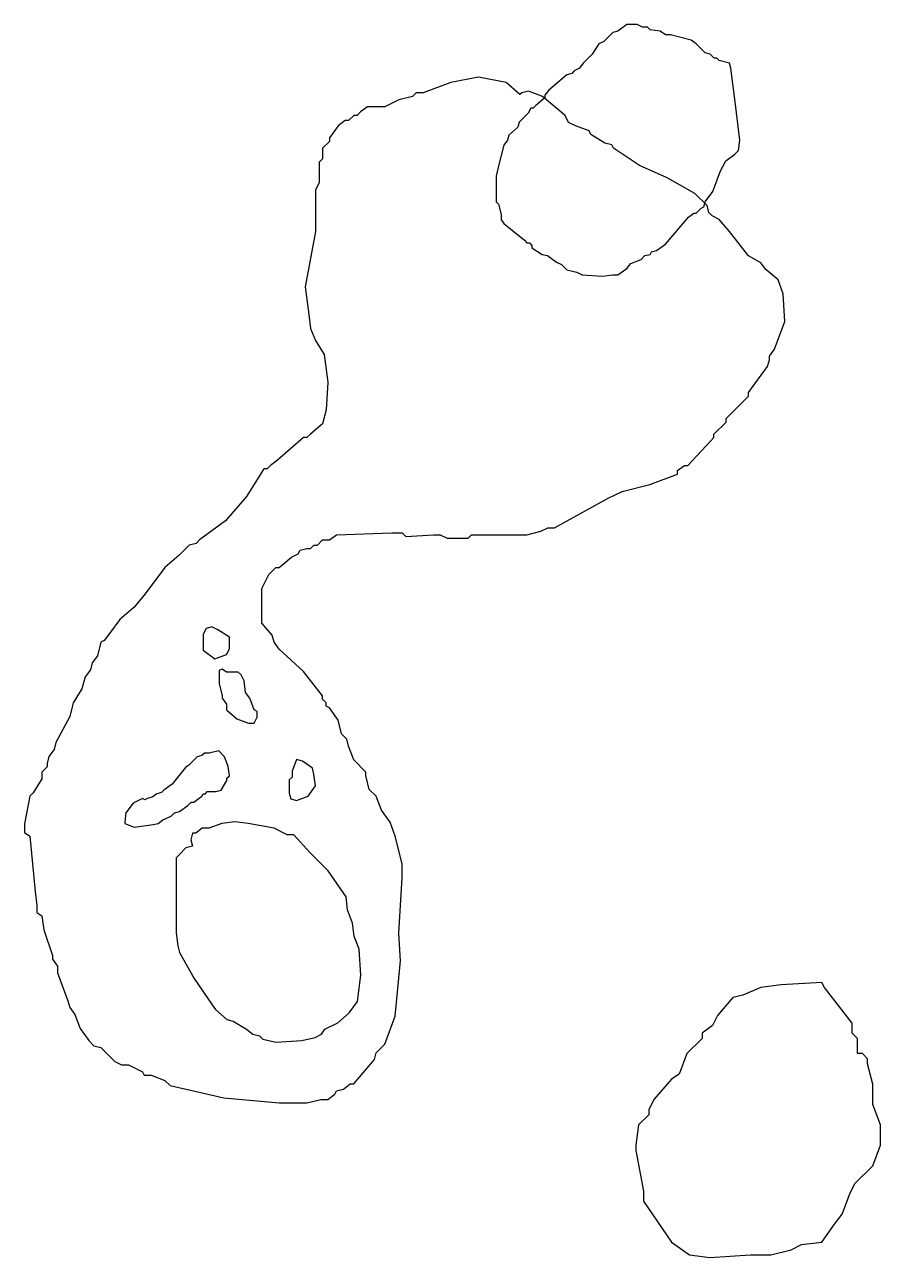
# Model space of a CAD drawing. Header units: metres. Extents: x 9.83 to 10.93, y 7.68 to 9.26.
import ezdxf

# ---------------------------------------------------------------- set-up
doc = ezdxf.new("R2010")
doc.units = ezdxf.units.M

msp = doc.modelspace()

# ---------------------------------------------------------------- linework, layer by layer
at = {"color": 236}
msp.add_lwpolyline([(10.4377, 9.03173), (10.4409, 9.02845), (10.4442, 9.01531), (10.4442, 9.00874), (10.4475, 9.00381), (10.4738, 8.98246), (10.4771, 8.97917), (10.4804, 8.97917), (10.4836, 8.97589), (10.4836, 8.9726), (10.4968, 8.96439), (10.5033, 8.96275), (10.5148, 8.95454), (10.5214, 8.95125), (10.528, 8.94468), (10.5411, 8.9414), (10.5477, 8.93811), (10.574, 8.93647), (10.5871, 8.93811), (10.5937, 8.93811), (10.6052, 8.94632), (10.6101, 8.95289), (10.6232, 8.95782), (10.6282, 8.96275), (10.6347, 8.96439), (10.6364, 8.96768), (10.643, 8.96932), (10.6545, 8.97753), (10.6742, 9.00052), (10.684, 9.01202), (10.6906, 9.01695), (10.6939, 9.01695), (10.7004, 9.02352), (10.7037, 9.02516), (10.7054, 9.03173), (10.7152, 9.04487), (10.7251, 9.07115), (10.7316, 9.08429), (10.7431, 9.0925), (10.7481, 9.09743), (10.7497, 9.11057), (10.7431, 9.16313), (10.7399, 9.1894), (10.7382, 9.20254), (10.7366, 9.20911), (10.7234, 9.2124), (10.7202, 9.21568), (10.7169, 9.21568), (10.7119, 9.22061), (10.7054, 9.22225), (10.6939, 9.23375), (10.6873, 9.23868), (10.661, 9.24525), (10.6545, 9.24525), (10.6479, 9.25017), (10.6347, 9.25182), (10.6315, 9.2551), (10.6249, 9.2551), (10.6183, 9.25839), (10.6052, 9.25839), (10.5937, 9.25017), (10.5871, 9.24853), (10.5756, 9.23703), (10.569, 9.23375), (10.5608, 9.22061), (10.5493, 9.20911), (10.5444, 9.20254), (10.5378, 9.19926), (10.5346, 9.19597), (10.528, 9.19433), (10.505, 9.17462), (10.5001, 9.16805), (10.5001, 9.16477), (10.4886, 9.15491), (10.4853, 9.15163), (10.482, 9.15163), (10.4787, 9.14506), (10.4672, 9.13356), (10.4656, 9.12699), (10.4541, 9.11714), (10.4524, 9.11057), (10.4475, 9.104), (10.4409, 9.07772), (10.4377, 9.06458), (10.4377, 9.0383), (10.4377, 9.03337)], close=True, dxfattribs=at)
at = {"color": 31}
for points in [[(9.83405, 8.22424), (9.84071, 8.21981), (9.84736, 8.14885), (9.84958, 8.13111), (9.84958, 8.12224), (9.85623, 8.11781), (9.85845, 8.10007), (9.86953, 8.06681), (9.86953, 8.06237), (9.87618, 8.0535), (9.87618, 8.04463), (9.88949, 8.00916), (9.89171, 8.00029), (9.89836, 7.99142), (9.90501, 7.97368), (9.9161, 7.95816), (9.92275, 7.9515), (9.93162, 7.94929), (9.94936, 7.93155), (9.95823, 7.92711), (9.9671, 7.92711), (9.98484, 7.91824), (9.98705, 7.91381), (9.99592, 7.91381), (10.0137, 7.90716), (10.0203, 7.9005), (10.0891, 7.88498), (10.16, 7.87833), (10.1955, 7.87833), (10.2132, 7.88277), (10.2221, 7.88277), (10.231, 7.88942), (10.2332, 7.89385), (10.2421, 7.89607), (10.2509, 7.90272), (10.2554, 7.90272), (10.282, 7.93376), (10.2842, 7.94263), (10.2953, 7.95372), (10.3086, 7.9892), (10.3152, 8.06016), (10.313, 8.09563), (10.3174, 8.16659), (10.3174, 8.18433), (10.3086, 8.21981), (10.3019, 8.23755), (10.2908, 8.25307), (10.2842, 8.27081), (10.2753, 8.27968), (10.2709, 8.29741), (10.2709, 8.30185), (10.2554, 8.31737), (10.2487, 8.33511), (10.2465, 8.34398), (10.2398, 8.35063), (10.2354, 8.36837), (10.2243, 8.38389), (10.2199, 8.38611), (10.2199, 8.39054), (10.2154, 8.39498), (10.2154, 8.39941), (10.1911, 8.43046), (10.16, 8.45928), (10.1534, 8.46815), (10.1511, 8.47702), (10.1378, 8.49254), (10.1378, 8.52802), (10.1378, 8.53689), (10.1467, 8.55463), (10.1556, 8.5635), (10.16, 8.5635), (10.1755, 8.5768), (10.1844, 8.58124), (10.1866, 8.58567), (10.1955, 8.58789), (10.1999, 8.58789), (10.2044, 8.59233), (10.2088, 8.59233), (10.2154, 8.59898), (10.2243, 8.59898), (10.2332, 8.60563), (10.3041, 8.60785), (10.313, 8.60785), (10.3174, 8.60785), (10.3219, 8.60341), (10.3574, 8.60563), (10.3662, 8.60563), (10.3751, 8.60119), (10.3928, 8.60119), (10.4017, 8.60119), (10.4061, 8.60563), (10.4771, 8.60563), (10.4948, 8.61006), (10.5037, 8.6145), (10.5126, 8.6145), (10.5813, 8.65219), (10.599, 8.66106), (10.6345, 8.66993), (10.67, 8.68324), (10.67, 8.68767), (10.6789, 8.69432), (10.6833, 8.69432), (10.7121, 8.72537), (10.7166, 8.7298), (10.7166, 8.73424), (10.7321, 8.74976), (10.7321, 8.75419), (10.7476, 8.76971), (10.7565, 8.77858), (10.7609, 8.78302), (10.7609, 8.78745), (10.7853, 8.82071), (10.7875, 8.82958), (10.7875, 8.83402), (10.7942, 8.84289), (10.8075, 8.87837), (10.8053, 8.91384), (10.7986, 8.93158), (10.7831, 8.94489), (10.7764, 8.95376), (10.7609, 8.96263), (10.7365, 8.99367), (10.7232, 9.00919), (10.7144, 9.01363), (10.7099, 9.01806), (10.7077, 9.02693), (10.6922, 9.04245), (10.6567, 9.06241), (10.6212, 9.07793), (10.588, 9.1001), (10.5857, 9.10454), (10.5769, 9.10676), (10.5591, 9.11784), (10.5569, 9.12228), (10.5392, 9.12893), (10.5303, 9.13336), (10.5259, 9.14223), (10.497, 9.16662), (10.4793, 9.17328), (10.4704, 9.17106), (10.4682, 9.16884), (10.4505, 9.18436), (10.415, 9.19102), (10.3795, 9.18436), (10.3441, 9.17106), (10.3352, 9.17106), (10.3307, 9.16662), (10.313, 9.16219), (10.2953, 9.15332), (10.2775, 9.15332), (10.2731, 9.15332), (10.2642, 9.14667), (10.2598, 9.14223), (10.2554, 9.14223), (10.2487, 9.13558), (10.2443, 9.13558), (10.2354, 9.12893), (10.2243, 9.11341), (10.2243, 9.10897), (10.2154, 9.1001), (10.2154, 9.09123), (10.2154, 9.0868), (10.211, 9.08236), (10.211, 9.06463), (10.211, 9.05576), (10.2066, 9.04689), (10.2066, 9.01141), (10.2066, 8.99367), (10.1933, 8.92271), (10.1977, 8.88724), (10.1999, 8.8695), (10.2066, 8.85398), (10.2177, 8.83624), (10.2221, 8.80076), (10.2199, 8.76528), (10.2154, 8.74754), (10.1999, 8.73424), (10.1955, 8.7298), (10.1911, 8.7298), (10.1578, 8.70098), (10.1489, 8.69432), (10.1445, 8.68989), (10.1401, 8.68989), (10.1179, 8.65441), (10.0913, 8.62337), (10.058, 8.59898), (10.0536, 8.59454), (10.0447, 8.59233), (10.0314, 8.57902), (10.0137, 8.5635), (9.98705, 8.52802), (9.97375, 8.5125), (9.95601, 8.49698), (9.94271, 8.47924), (9.93605, 8.47037), (9.93162, 8.46815), (9.92718, 8.45041), (9.92053, 8.44154), (9.91831, 8.43267), (9.91166, 8.4238), (9.90723, 8.40828), (9.89614, 8.39054), (9.89171, 8.37281), (9.87397, 8.33954), (9.87175, 8.33067), (9.8651, 8.32181), (9.86288, 8.31294), (9.86288, 8.3085), (9.85623, 8.30185), (9.85623, 8.29298), (9.84514, 8.27524), (9.84071, 8.27081), (9.83405, 8.23533), (9.83405, 8.22646)], [(10.6167, 7.81755), (10.6265, 7.76541), (10.6265, 7.75238), (10.6624, 7.70024), (10.6852, 7.68394), (10.7112, 7.68069), (10.7634, 7.68394), (10.7895, 7.68394), (10.8155, 7.69046), (10.8286, 7.69698), (10.8546, 7.70024), (10.8709, 7.72305), (10.8807, 7.73608), (10.8905, 7.76215), (10.897, 7.77519), (10.9198, 7.798), (10.9296, 7.82407), (10.9296, 7.85014), (10.9198, 7.87621), (10.9198, 7.90228), (10.9133, 7.92834), (10.9133, 7.93486), (10.9068, 7.94138), (10.9003, 7.94138), (10.9003, 7.95441), (10.9003, 7.96093), (10.8937, 7.96745), (10.8937, 7.98048), (10.8579, 8.0261), (10.8546, 8.03262), (10.8025, 8.02936), (10.7764, 8.0261), (10.7536, 8.01633), (10.7406, 8.01307), (10.721, 7.99026), (10.7145, 7.97722), (10.7015, 7.96745), (10.7015, 7.96093), (10.6819, 7.94138), (10.6721, 7.91531), (10.6624, 7.90879), (10.6396, 7.88272), (10.633, 7.86969), (10.633, 7.86317), (10.62, 7.85014), (10.6167, 7.82407), (10.6167, 7.82081)]]:
    msp.add_lwpolyline(points, close=True, dxfattribs=at)
at = {"color": 227}
for points in [[(10.0627, 8.45775), (10.0776, 8.44656), (10.0926, 8.45216), (10.0963, 8.45962), (10.0963, 8.47455), (10.0814, 8.48388), (10.0739, 8.48761), (10.0664, 8.48575), (10.0627, 8.47828), (10.0627, 8.46335), (10.0627, 8.45962)], [(10.0832, 8.41483), (10.087, 8.3999), (10.087, 8.39617), (10.0926, 8.3887), (10.0926, 8.38124), (10.1056, 8.37004), (10.1206, 8.36444), (10.128, 8.36444), (10.1318, 8.37191), (10.1318, 8.37937), (10.128, 8.38124), (10.1224, 8.39617), (10.1168, 8.40363), (10.115, 8.41856), (10.1112, 8.42603), (10.1075, 8.42976), (10.0926, 8.42976), (10.087, 8.43349), (10.0832, 8.43163), (10.0832, 8.4167)], [(9.96211, 8.236), (9.9743, 8.23142), (9.99867, 8.23447), (10.0048, 8.236), (10.0109, 8.24057), (10.0215, 8.24514), (10.0261, 8.24971), (10.0322, 8.25123), (10.0429, 8.25885), (10.0474, 8.26342), (10.0505, 8.26342), (10.0611, 8.27104), (10.0627, 8.27408), (10.0657, 8.27408), (10.0672, 8.27713), (10.0794, 8.27713), (10.0855, 8.27865), (10.0931, 8.29084), (10.0931, 8.29389), (10.0962, 8.29693), (10.0947, 8.30912), (10.0901, 8.32131), (10.0825, 8.32893), (10.0703, 8.32588), (10.0642, 8.32588), (10.0611, 8.32283), (10.055, 8.32131), (10.0444, 8.31065), (10.0398, 8.3076), (10.0231, 8.28627), (10.0124, 8.27865), (10.0093, 8.27561), (10.0032, 8.27408), (9.99715, 8.26951), (9.99106, 8.26799), (9.98801, 8.26646), (9.98496, 8.26799), (9.97278, 8.26189), (9.96363, 8.24971), (9.96211, 8.23752)], [(10.1728, 8.27486), (10.1747, 8.2674), (10.1822, 8.26553), (10.1971, 8.27113), (10.2064, 8.28419), (10.2045, 8.29912), (10.2027, 8.30659), (10.1896, 8.31592), (10.1822, 8.31779), (10.1766, 8.30286), (10.1766, 8.29539), (10.1728, 8.29166), (10.1728, 8.27673)]]:
    msp.add_lwpolyline(points, close=True, dxfattribs=at)
at = {"color": 224}
msp.add_lwpolyline([(10.0281, 8.09604), (10.0301, 8.07931), (10.0322, 8.07095), (10.0511, 8.0375), (10.0741, 8.00404), (10.0782, 7.99777), (10.0929, 7.98522), (10.1012, 7.98313), (10.118, 7.97268), (10.1263, 7.9664), (10.1347, 7.96431), (10.1389, 7.96013), (10.1556, 7.95595), (10.1891, 7.95804), (10.2058, 7.96222), (10.2141, 7.9664), (10.2183, 7.97268), (10.2351, 7.98104), (10.2497, 7.99359), (10.2601, 8.00822), (10.2643, 8.04168), (10.2622, 8.07513), (10.256, 8.09186), (10.2539, 8.10859), (10.2476, 8.12531), (10.2455, 8.14204), (10.2225, 8.1755), (10.2079, 8.19013), (10.1995, 8.1985), (10.1786, 8.2215), (10.1702, 8.2215), (10.1535, 8.22986), (10.1201, 8.23613), (10.1033, 8.23822), (10.0866, 8.23613), (10.0699, 8.22986), (10.0615, 8.22986), (10.0531, 8.22359), (10.049, 8.22359), (10.0469, 8.21522), (10.049, 8.20686), (10.0406, 8.20477), (10.0322, 8.1964), (10.0281, 8.19222), (10.0281, 8.12531), (10.0281, 8.10859), (10.0281, 8.10022), (10.0281, 8.09813)], close=True, dxfattribs=at)

doc.saveas('drawing.dxf')
